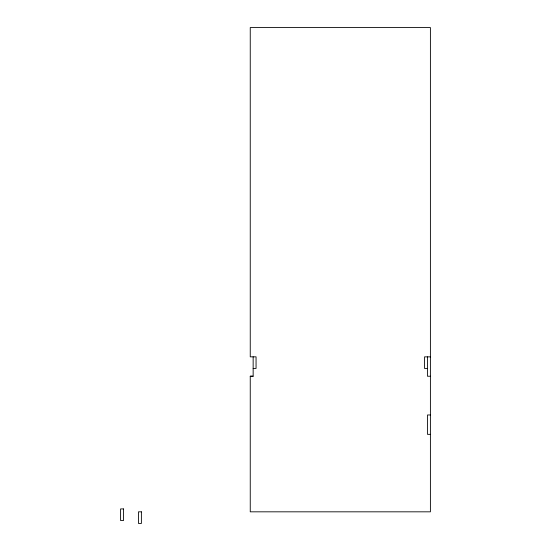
<?xml version="1.0" encoding="UTF-8"?>
<svg xmlns="http://www.w3.org/2000/svg" width="551" height="551" viewBox="0 0 551 551"><rect width="100%" height="100%" fill="white"/><g stroke="black" fill="none" stroke-linecap="round" stroke-linejoin="round"><path stroke-width="0.83" d="M430.4 356.862L424.559 356.862L424.559 368.481L427.466 368.481M253.15 368.461L256.057 368.461L256.057 356.834L250.25 356.834L250.25 27.55L430.4 27.55L430.4 511.824L250.25 511.824L250.25 376.209L253.15 376.209L253.15 356.834M250.25 376.23L253.15 376.23M430.4 376.23L427.466 376.23L427.466 356.862M430.4 414.972L427.493 414.972L427.493 434.346L430.4 434.346M123.507 508.924L120.6 508.924L120.6 520.543L123.507 520.543L123.507 508.924M141.387 511.824L138.487 511.824L138.487 523.45L141.387 523.45L141.387 511.824"/></g></svg>
